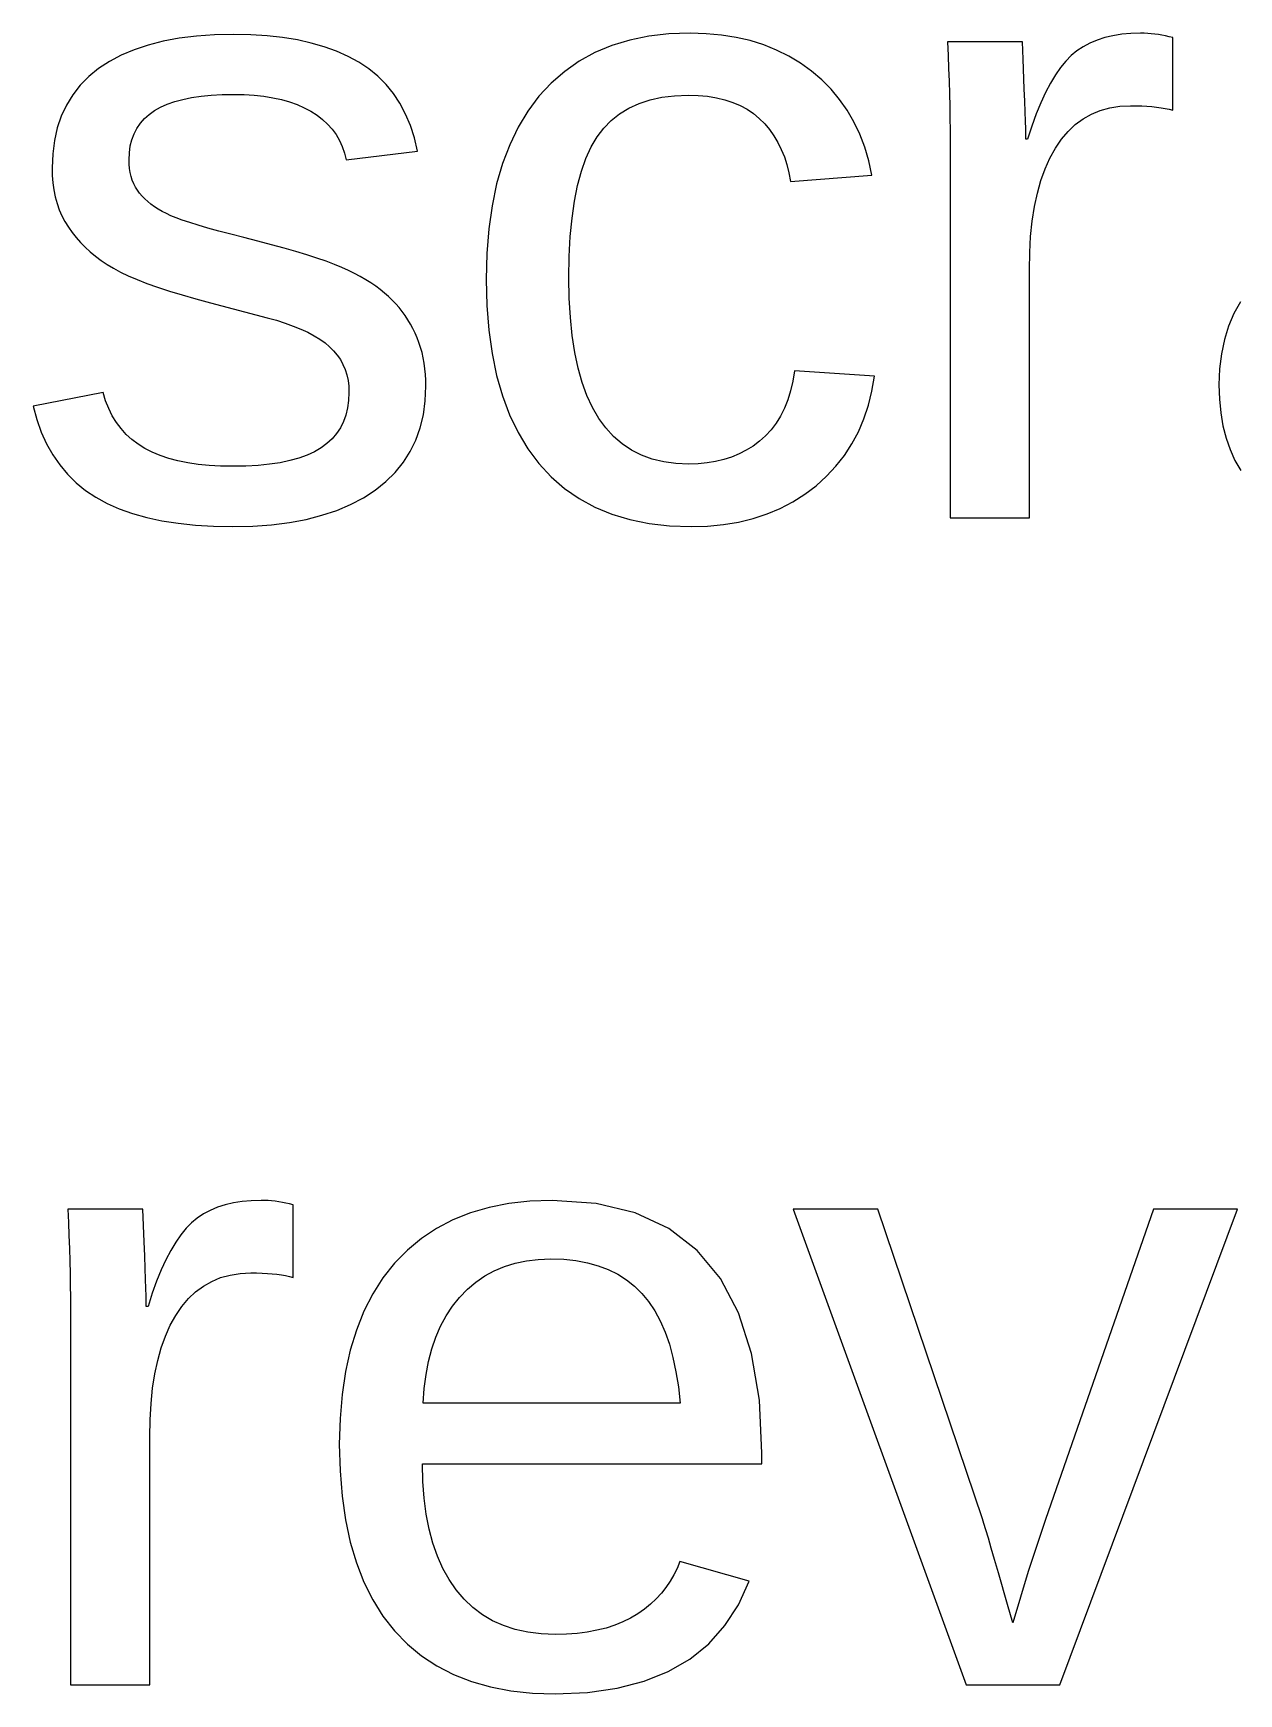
# Model space of a CAD drawing. Header units: metres. Extents: x 8.1 to 95, y -21.3 to 62.6.
# Drawn here: x 83.258 to 86.046, y 26.28 to 30.121 of the extents above; entities that cross this region are included whole.
import ezdxf

# ---------------------------------------------------------------- set-up
doc = ezdxf.new("R2010")
doc.units = ezdxf.units.M

msp = doc.modelspace()

# ---------------------------------------------------------------- linework, layer by layer
for p, q in [((83.6774, 30.1169), (83.6353, 30.114)), ((83.7218, 30.1179), (83.6774, 30.1169)), ((83.7614, 30.1171), (83.7218, 30.1179)), ((83.799, 30.1147), (83.7614, 30.1171)), ((84.7284, 30.1191), (84.6817, 30.1137)), ((84.7777, 30.1209), (84.7284, 30.1191)), ((84.8145, 30.1198), (84.7777, 30.1209)), ((84.8499, 30.1166), (84.8145, 30.1198)), ((84.8839, 30.1112), (84.8499, 30.1166)), ((85.7756, 30.1184), (85.7554, 30.1152)), ((85.7969, 30.1203), (85.7756, 30.1184)), ((85.8194, 30.1209), (85.7969, 30.1203)), ((85.8275, 30.1208), (85.8194, 30.1209)), ((85.8357, 30.1204), (85.8275, 30.1208)), ((85.8439, 30.1198), (85.8357, 30.1204)), ((85.8521, 30.1189), (85.8439, 30.1198)), ((85.8604, 30.1178), (85.8521, 30.1189)), ((85.8687, 30.1164), (85.8604, 30.1178)), ((85.877, 30.1148), (85.8687, 30.1164)), ((83.4915, 30.0828), (83.4616, 30.0702)), ((83.5238, 30.0936), (83.4915, 30.0828)), ((83.5586, 30.1023), (83.5238, 30.0936)), ((83.5957, 30.1091), (83.5586, 30.1023)), ((83.6353, 30.114), (83.5957, 30.1091)), ((83.8349, 30.1108), (83.799, 30.1147)), ((83.8689, 30.1052), (83.8349, 30.1108)), ((83.901, 30.0981), (83.8689, 30.1052)), ((83.9313, 30.0894), (83.901, 30.0981)), ((83.9598, 30.0791), (83.9313, 30.0894)), ((83.9864, 30.0672), (83.9598, 30.0791)), ((84.5961, 30.0921), (84.5572, 30.0759)), ((84.6376, 30.1047), (84.5961, 30.0921)), ((84.6817, 30.1137), (84.6376, 30.1047)), ((84.9165, 30.1037), (84.8839, 30.1112)), ((84.9476, 30.0939), (84.9165, 30.1037)), ((84.9773, 30.082), (84.9476, 30.0939)), ((85.0056, 30.068), (84.9773, 30.082)), ((85.5458, 30.1006), (85.3728, 30.1006)), ((85.3728, 30.1006), (85.3741, 30.0697)), ((85.5475, 30.0608), (85.5458, 30.1006)), ((85.6719, 30.0799), (85.6587, 30.0691)), ((85.6863, 30.0896), (85.6719, 30.0799)), ((85.7018, 30.0979), (85.6863, 30.0896)), ((85.7186, 30.1049), (85.7018, 30.0979)), ((85.7364, 30.1107), (85.7186, 30.1049)), ((85.7554, 30.1152), (85.7364, 30.1107)), ((85.8853, 30.1129), (85.877, 30.1148)), ((85.8937, 30.1108), (85.8853, 30.1129)), ((85.8937, 29.9429), (85.8937, 30.1108)), ((83.409, 30.039), (83.3865, 30.0206)), ((83.4341, 30.0556), (83.409, 30.039)), ((83.4616, 30.0702), (83.4341, 30.0556)), ((84.0112, 30.0538), (83.9864, 30.0672)), ((84.0341, 30.0386), (84.0112, 30.0538)), ((84.5209, 30.0561), (84.4873, 30.0326)), ((84.5572, 30.0759), (84.5209, 30.0561)), ((85.0325, 30.0518), (85.0056, 30.068)), ((85.058, 30.0334), (85.0325, 30.0518)), ((85.3741, 30.0697), (85.3753, 30.0394)), ((85.3753, 30.0394), (85.3762, 30.0097)), ((85.5503, 29.9924), (85.5475, 30.0608)), ((85.634, 30.0416), (85.6222, 30.0245)), ((85.6462, 30.0564), (85.634, 30.0416)), ((85.6587, 30.0691), (85.6462, 30.0564)), ((83.3865, 30.0206), (83.3666, 30.0005)), ((84.055, 30.0215), (84.0341, 30.0386)), ((84.074, 30.0025), (84.055, 30.0215)), ((84.091, 29.9816), (84.074, 30.0025)), ((84.4562, 30.0056), (84.4278, 29.975)), ((84.4873, 30.0326), (84.4562, 30.0056)), ((85.0817, 30.0132), (85.058, 30.0334)), ((85.1034, 29.9913), (85.0817, 30.0132)), ((85.3762, 30.0097), (85.3771, 29.9806)), ((85.6107, 30.0053), (85.5995, 29.9838)), ((85.6222, 30.0245), (85.6107, 30.0053)), ((83.3494, 29.9785), (83.3348, 29.9548)), ((83.3666, 30.0005), (83.3494, 29.9785)), ((83.5681, 29.9568), (83.5853, 29.9628)), ((83.5853, 29.9628), (83.604, 29.9679)), ((83.604, 29.9679), (83.6244, 29.9721)), ((83.6244, 29.9721), (83.6463, 29.9754)), ((83.6463, 29.9754), (83.6699, 29.9777)), ((83.6699, 29.9777), (83.695, 29.9791)), ((83.695, 29.9791), (83.7218, 29.9795)), ((83.7218, 29.9795), (83.7461, 29.979)), ((83.7461, 29.979), (83.7693, 29.9776)), ((83.7693, 29.9776), (83.7914, 29.9752)), ((83.7914, 29.9752), (83.8123, 29.9718)), ((83.8123, 29.9718), (83.8322, 29.9675)), ((83.8322, 29.9675), (83.8509, 29.9621)), ((84.1061, 29.9587), (84.091, 29.9816)), ((84.4278, 29.975), (84.4022, 29.9409)), ((84.6592, 29.9584), (84.6846, 29.9668)), ((84.6846, 29.9668), (84.712, 29.9727)), ((84.712, 29.9727), (84.7413, 29.9763)), ((84.7413, 29.9763), (84.7726, 29.9775)), ((84.7726, 29.9775), (84.7958, 29.9769)), ((84.7958, 29.9769), (84.8177, 29.9749)), ((84.8177, 29.9749), (84.8384, 29.9715)), ((84.8384, 29.9715), (84.8579, 29.9669)), ((84.8579, 29.9669), (84.8762, 29.9609)), ((85.123, 29.9678), (85.1034, 29.9913)), ((85.1406, 29.9426), (85.123, 29.9678)), ((85.3771, 29.9806), (85.3777, 29.9521)), ((85.5514, 29.9638), (85.5503, 29.9924)), ((85.5523, 29.9388), (85.5514, 29.9638)), ((85.5995, 29.9838), (85.5886, 29.9601)), ((83.3229, 29.9293), (83.3136, 29.9021)), ((83.3348, 29.9548), (83.3229, 29.9293)), ((83.5154, 29.9233), (83.5263, 29.9331)), ((83.5263, 29.9331), (83.5387, 29.9419)), ((83.5387, 29.9419), (83.5526, 29.9498)), ((83.5526, 29.9498), (83.5681, 29.9568)), ((83.8509, 29.9621), (83.8685, 29.9558)), ((83.8685, 29.9558), (83.885, 29.9486)), ((83.885, 29.9486), (83.9003, 29.9404)), ((83.9003, 29.9404), (83.9145, 29.9312)), ((83.9145, 29.9312), (83.9274, 29.9213)), ((84.1192, 29.934), (84.1061, 29.9587)), ((84.1304, 29.9073), (84.1192, 29.934)), ((84.4022, 29.9409), (84.3796, 29.9036)), ((84.595, 29.9191), (84.6144, 29.9346)), ((84.6144, 29.9346), (84.6358, 29.9477)), ((84.6358, 29.9477), (84.6592, 29.9584)), ((84.8762, 29.9609), (84.8933, 29.9536)), ((84.8933, 29.9536), (84.9092, 29.9449)), ((84.9092, 29.9449), (84.9239, 29.9349)), ((84.9239, 29.9349), (84.9374, 29.9236)), ((85.1561, 29.9158), (85.1406, 29.9426)), ((85.3777, 29.9521), (85.3783, 29.9243)), ((85.3783, 29.9243), (85.3786, 29.897)), ((85.553, 29.9175), (85.5523, 29.9388)), ((85.5781, 29.9342), (85.5679, 29.9061)), ((85.5886, 29.9601), (85.5781, 29.9342)), ((85.6861, 29.9228), (85.7054, 29.9337)), ((85.7054, 29.9337), (85.726, 29.9422)), ((85.726, 29.9422), (85.748, 29.9482)), ((85.748, 29.9482), (85.7714, 29.9519)), ((85.7714, 29.9519), (85.796, 29.9531)), ((85.796, 29.9531), (85.8093, 29.953)), ((85.8093, 29.953), (85.8219, 29.9526)), ((85.8219, 29.9526), (85.834, 29.952)), ((85.834, 29.952), (85.8454, 29.9511)), ((85.8454, 29.9511), (85.8563, 29.95)), ((85.8563, 29.95), (85.8665, 29.9486)), ((85.8665, 29.9486), (85.8762, 29.9469)), ((85.8762, 29.9469), (85.8852, 29.9451)), ((85.8852, 29.9451), (85.8937, 29.9429)), ((83.3136, 29.9021), (83.307, 29.873)), ((83.4863, 29.8745), (83.4914, 29.8882)), ((83.4914, 29.8882), (83.4979, 29.9008)), ((83.4979, 29.9008), (83.5059, 29.9125)), ((83.5059, 29.9125), (83.5154, 29.9233)), ((83.9274, 29.9213), (83.939, 29.9105)), ((83.939, 29.9105), (83.9494, 29.8988)), ((83.9494, 29.8988), (83.9585, 29.8864)), ((83.9585, 29.8864), (83.9663, 29.873)), ((84.1397, 29.8788), (84.1304, 29.9073)), ((84.3796, 29.9036), (84.36, 29.863)), ((84.5621, 29.8809), (84.5775, 29.9012)), ((84.5775, 29.9012), (84.595, 29.9191)), ((84.9374, 29.9236), (84.9498, 29.9112)), ((84.9498, 29.9112), (84.961, 29.8978)), ((84.961, 29.8978), (84.9712, 29.8835)), ((85.1696, 29.8874), (85.1561, 29.9158)), ((85.1811, 29.8574), (85.1696, 29.8874)), ((85.3786, 29.897), (85.3789, 29.8703)), ((85.5535, 29.8999), (85.553, 29.9175)), ((85.5538, 29.886), (85.5535, 29.8999)), ((85.5539, 29.8758), (85.5538, 29.886)), ((85.5679, 29.9061), (85.558, 29.8758)), ((85.6361, 29.8755), (85.6514, 29.8937)), ((85.6514, 29.8937), (85.6681, 29.9095)), ((85.6681, 29.9095), (85.6861, 29.9228)), ((83.307, 29.873), (83.303, 29.8422)), ((83.4804, 29.8445), (83.4826, 29.86)), ((83.4826, 29.86), (83.4863, 29.8745)), ((83.9663, 29.873), (83.9729, 29.8588)), ((83.9729, 29.8588), (83.9782, 29.8438)), ((83.9822, 29.828), (84.147, 29.8483)), ((84.147, 29.8483), (84.1397, 29.8788)), ((84.36, 29.863), (84.3434, 29.8192)), ((84.5363, 29.8314), (84.5484, 29.8578)), ((84.5484, 29.8578), (84.5621, 29.8809)), ((84.9712, 29.8835), (84.9803, 29.8683)), ((84.9803, 29.8683), (84.9883, 29.8521)), ((84.9883, 29.8521), (84.9953, 29.835)), ((85.1905, 29.8257), (85.1811, 29.8574)), ((85.3789, 29.8703), (85.379, 29.8443)), ((85.558, 29.8758), (85.5539, 29.8758)), ((85.6095, 29.8321), (85.6221, 29.8549)), ((85.6221, 29.8549), (85.6361, 29.8755)), ((83.303, 29.8422), (83.3017, 29.8097)), ((83.3017, 29.8097), (83.3022, 29.7919)), ((83.4797, 29.828), (83.4804, 29.8445)), ((83.48, 29.8178), (83.4797, 29.828)), ((83.4809, 29.808), (83.48, 29.8178)), ((83.9782, 29.8438), (83.9822, 29.828)), ((84.3434, 29.8192), (84.3299, 29.7721)), ((84.5259, 29.8018), (84.5363, 29.8314)), ((84.9953, 29.835), (85.0012, 29.817)), ((85.0012, 29.817), (85.0059, 29.798)), ((85.1978, 29.7924), (85.1905, 29.8257)), ((85.379, 29.8443), (85.379, 29)), ((85.5984, 29.8071), (85.6095, 29.8321)), ((83.3022, 29.7919), (83.3036, 29.7748)), ((83.3036, 29.7748), (83.3059, 29.7583)), ((83.4824, 29.7986), (83.4809, 29.808)), ((83.4845, 29.7896), (83.4824, 29.7986)), ((83.4872, 29.781), (83.4845, 29.7896)), ((83.4906, 29.7728), (83.4872, 29.781)), ((83.4945, 29.765), (83.4906, 29.7728)), ((84.3299, 29.7721), (84.3193, 29.7218)), ((84.5171, 29.7689), (84.5259, 29.8018)), ((85.0059, 29.798), (85.0096, 29.7782)), ((85.0096, 29.7782), (85.1978, 29.7924)), ((85.5806, 29.7509), (85.5887, 29.7801)), ((85.5887, 29.7801), (85.5984, 29.8071)), ((83.3059, 29.7583), (83.3091, 29.7424)), ((83.3091, 29.7424), (83.3133, 29.7271)), ((83.499, 29.7576), (83.4945, 29.765)), ((83.5041, 29.7507), (83.499, 29.7576)), ((83.5098, 29.744), (83.5041, 29.7507)), ((83.5161, 29.7376), (83.5098, 29.744)), ((83.523, 29.7313), (83.5161, 29.7376)), ((84.5042, 29.6933), (84.5098, 29.7327)), ((84.5098, 29.7327), (84.5171, 29.7689)), ((85.5739, 29.7197), (85.5806, 29.7509)), ((83.3133, 29.7271), (83.3184, 29.7125)), ((83.3184, 29.7125), (83.3245, 29.6985)), ((83.3245, 29.6985), (83.3314, 29.6851)), ((83.5304, 29.7254), (83.523, 29.7313)), ((83.5385, 29.7196), (83.5304, 29.7254)), ((83.5471, 29.7141), (83.5385, 29.7196)), ((83.5562, 29.7087), (83.5471, 29.7141)), ((83.566, 29.7037), (83.5562, 29.7087)), ((83.5763, 29.6988), (83.566, 29.7037)), ((83.5883, 29.6938), (83.5763, 29.6988)), ((83.6028, 29.6885), (83.5883, 29.6938)), ((84.3193, 29.7218), (84.3118, 29.6682)), ((84.5002, 29.6506), (84.5042, 29.6933)), ((85.5687, 29.6863), (85.5739, 29.7197)), ((83.3314, 29.6851), (83.3393, 29.6723)), ((83.3393, 29.6723), (83.3481, 29.6601)), ((83.3481, 29.6601), (83.3575, 29.6483)), ((83.62, 29.6828), (83.6028, 29.6885)), ((83.6397, 29.6766), (83.62, 29.6828)), ((83.6621, 29.67), (83.6397, 29.6766)), ((83.6871, 29.6631), (83.6621, 29.67)), ((83.7147, 29.6557), (83.6871, 29.6631)), ((83.7449, 29.648), (83.7147, 29.6557)), ((84.3118, 29.6682), (84.3073, 29.6114)), ((85.565, 29.6509), (85.5687, 29.6863)), ((83.3575, 29.6483), (83.3676, 29.6369)), ((83.3676, 29.6369), (83.3785, 29.6259)), ((83.3785, 29.6259), (83.3901, 29.6154)), ((83.7778, 29.6398), (83.7449, 29.648)), ((83.8091, 29.6317), (83.7778, 29.6398)), ((83.8384, 29.6238), (83.8091, 29.6317)), ((83.8657, 29.616), (83.8384, 29.6238)), ((84.4978, 29.6046), (84.5002, 29.6506)), ((85.5628, 29.6133), (85.565, 29.6509)), ((83.3901, 29.6154), (83.4024, 29.6052)), ((83.4024, 29.6052), (83.4154, 29.5955)), ((83.4154, 29.5955), (83.4292, 29.5862)), ((83.4292, 29.5862), (83.4436, 29.5772)), ((83.891, 29.6084), (83.8657, 29.616)), ((83.9143, 29.6008), (83.891, 29.6084)), ((83.9355, 29.5935), (83.9143, 29.6008)), ((83.9548, 29.5862), (83.9355, 29.5935)), ((83.972, 29.5791), (83.9548, 29.5862)), ((83.9873, 29.5722), (83.972, 29.5791)), ((84.3073, 29.6114), (84.3058, 29.5513)), ((84.497, 29.5554), (84.4978, 29.6046)), ((85.5621, 29.5737), (85.5628, 29.6133)), ((83.4436, 29.5772), (83.4595, 29.5685)), ((83.4595, 29.5685), (83.4777, 29.5598)), ((83.4777, 29.5598), (83.4981, 29.551)), ((83.4981, 29.551), (83.5208, 29.5421)), ((83.5208, 29.5421), (83.5457, 29.5333)), ((84.0012, 29.5652), (83.9873, 29.5722)), ((84.0145, 29.558), (84.0012, 29.5652)), ((84.027, 29.5507), (84.0145, 29.558)), ((84.0389, 29.5433), (84.027, 29.5507)), ((84.0502, 29.5356), (84.0389, 29.5433)), ((84.3058, 29.5513), (84.3073, 29.4908)), ((84.4978, 29.508), (84.497, 29.5554)), ((85.5621, 29), (85.5621, 29.5737)), ((83.5457, 29.5333), (83.5729, 29.5244)), ((83.5729, 29.5244), (83.6023, 29.5154)), ((83.6023, 29.5154), (83.634, 29.5064)), ((83.634, 29.5064), (83.6679, 29.4974)), ((84.0608, 29.5278), (84.0502, 29.5356)), ((84.0707, 29.5199), (84.0608, 29.5278)), ((84.0799, 29.5118), (84.0707, 29.5199)), ((84.0885, 29.5035), (84.0799, 29.5118)), ((84.0965, 29.495), (84.0885, 29.5035)), ((84.5004, 29.4633), (84.4978, 29.508)), ((83.6679, 29.4974), (83.7991, 29.4628)), ((83.7991, 29.4628), (83.8206, 29.4568)), ((84.1042, 29.4862), (84.0965, 29.495)), ((84.1114, 29.4771), (84.1042, 29.4862)), ((84.1182, 29.4677), (84.1114, 29.4771)), ((84.1246, 29.4581), (84.1182, 29.4677)), ((84.3073, 29.4908), (84.3118, 29.4336)), ((84.5047, 29.4216), (84.5004, 29.4633)), ((86.0352, 29.4726), (86.0227, 29.4434)), ((86.0505, 29.4998), (86.0352, 29.4726)), ((83.8206, 29.4568), (83.8407, 29.4504)), ((83.8407, 29.4504), (83.8595, 29.4436)), ((83.8595, 29.4436), (83.8769, 29.4365)), ((83.8769, 29.4365), (83.8929, 29.429)), ((83.8929, 29.429), (83.9076, 29.4212)), ((84.1305, 29.4481), (84.1246, 29.4581)), ((84.1361, 29.4379), (84.1305, 29.4481)), ((84.1412, 29.4274), (84.1361, 29.4379)), ((84.146, 29.4165), (84.1412, 29.4274)), ((84.3118, 29.4336), (84.3193, 29.3797)), ((86.0227, 29.4434), (86.013, 29.4123)), ((83.9076, 29.4212), (83.9209, 29.4131)), ((83.9209, 29.4131), (83.9329, 29.4045)), ((83.9329, 29.4045), (83.9436, 29.3957)), ((83.9436, 29.3957), (83.9529, 29.3863)), ((83.9529, 29.3863), (83.9612, 29.3764)), ((84.1502, 29.4054), (84.146, 29.4165)), ((84.154, 29.3939), (84.1502, 29.4054)), ((84.1573, 29.3821), (84.154, 29.3939)), ((84.5106, 29.3826), (84.5047, 29.4216)), ((86.013, 29.4123), (86.0061, 29.3792)), ((83.9612, 29.3764), (83.9684, 29.3658)), ((83.9684, 29.3658), (83.9745, 29.3547)), ((83.9745, 29.3547), (83.9795, 29.3429)), ((84.16, 29.37), (84.1573, 29.3821)), ((84.1623, 29.3575), (84.16, 29.37)), ((84.1641, 29.3447), (84.1623, 29.3575)), ((84.3193, 29.3797), (84.3298, 29.3291)), ((84.5183, 29.3464), (84.5106, 29.3826)), ((86.0061, 29.3792), (86.0019, 29.3442)), ((83.9795, 29.3429), (83.9833, 29.3306)), ((83.9833, 29.3306), (83.9861, 29.3176)), ((83.9861, 29.3176), (83.9878, 29.3041)), ((84.1653, 29.3315), (84.1641, 29.3447)), ((84.1661, 29.318), (84.1653, 29.3315)), ((84.1663, 29.3041), (84.1661, 29.318)), ((84.3298, 29.3291), (84.3433, 29.2818)), ((84.5277, 29.313), (84.5183, 29.3464)), ((84.5388, 29.2825), (84.5277, 29.313)), ((85.0148, 29.316), (85.0095, 29.2937)), ((85.0188, 29.3397), (85.0148, 29.316)), ((85.2039, 29.3275), (85.0188, 29.3397)), ((85.198, 29.2931), (85.2039, 29.3275)), ((86.0019, 29.3442), (86.0005, 29.3072)), ((83.4197, 29.2899), (83.258, 29.2583)), ((83.4255, 29.2708), (83.4197, 29.2899)), ((83.4326, 29.2529), (83.4255, 29.2708)), ((83.9875, 29.2714), (83.9851, 29.254)), ((83.9883, 29.2899), (83.9875, 29.2714)), ((83.9878, 29.3041), (83.9883, 29.2899)), ((84.1649, 29.2704), (84.1663, 29.3041)), ((84.3433, 29.2818), (84.3598, 29.2378)), ((84.5516, 29.2548), (84.5388, 29.2825)), ((85.003, 29.2728), (84.9953, 29.2533)), ((85.0095, 29.2937), (85.003, 29.2728)), ((85.1898, 29.2602), (85.198, 29.2931)), ((86.0005, 29.3072), (86.0015, 29.2741)), ((86.0015, 29.2741), (86.0046, 29.2426)), ((83.258, 29.2583), (83.2664, 29.2274)), ((83.4408, 29.2361), (83.4326, 29.2529)), ((83.4503, 29.2206), (83.4408, 29.2361)), ((83.9811, 29.2377), (83.9756, 29.2224)), ((83.9851, 29.254), (83.9811, 29.2377)), ((84.1533, 29.2083), (84.1605, 29.2385)), ((84.1605, 29.2385), (84.1649, 29.2704)), ((84.3598, 29.2378), (84.3793, 29.1971)), ((84.5661, 29.2299), (84.5516, 29.2548)), ((84.9863, 29.2352), (84.9761, 29.2186)), ((84.9953, 29.2533), (84.9863, 29.2352)), ((85.1794, 29.2289), (85.1898, 29.2602)), ((86.0046, 29.2426), (86.0098, 29.2127)), ((83.2664, 29.2274), (83.2767, 29.1983)), ((83.2767, 29.1983), (83.289, 29.1712)), ((83.4611, 29.2062), (83.4503, 29.2206)), ((83.473, 29.1929), (83.4611, 29.2062)), ((83.9596, 29.1949), (83.9492, 29.1828)), ((83.9684, 29.2081), (83.9596, 29.1949)), ((83.9756, 29.2224), (83.9684, 29.2081)), ((84.1431, 29.1799), (84.1533, 29.2083)), ((84.3793, 29.1971), (84.4018, 29.1597)), ((84.5824, 29.2077), (84.5661, 29.2299)), ((84.6003, 29.1881), (84.5824, 29.2077)), ((84.9646, 29.2033), (84.9519, 29.1894)), ((84.9761, 29.2186), (84.9646, 29.2033)), ((85.1516, 29.171), (85.1667, 29.1991)), ((85.1667, 29.1991), (85.1794, 29.2289)), ((86.0098, 29.2127), (86.017, 29.1844)), ((83.289, 29.1712), (83.3032, 29.1458)), ((83.4862, 29.1808), (83.473, 29.1929)), ((83.5007, 29.1699), (83.4862, 29.1808)), ((83.5163, 29.1602), (83.5007, 29.1699)), ((83.5333, 29.1516), (83.5163, 29.1602)), ((83.9237, 29.1617), (83.9084, 29.1528)), ((83.9373, 29.1717), (83.9237, 29.1617)), ((83.9492, 29.1828), (83.9373, 29.1717)), ((84.1301, 29.1532), (84.1431, 29.1799)), ((84.4018, 29.1597), (84.4273, 29.1256)), ((84.6201, 29.1711), (84.6003, 29.1881)), ((84.6415, 29.1567), (84.6201, 29.1711)), ((84.6647, 29.145), (84.6415, 29.1567)), ((84.9072, 29.1561), (84.8906, 29.1476)), ((84.9229, 29.1659), (84.9072, 29.1561)), ((84.9379, 29.177), (84.9229, 29.1659)), ((84.9519, 29.1894), (84.9379, 29.177)), ((85.1343, 29.1444), (85.1516, 29.171)), ((86.017, 29.1844), (86.0263, 29.1577)), ((86.0263, 29.1577), (86.0376, 29.1327)), ((83.3032, 29.1458), (83.3193, 29.1224)), ((83.3193, 29.1224), (83.3373, 29.1008)), ((83.5517, 29.1439), (83.5333, 29.1516)), ((83.5715, 29.1373), (83.5517, 29.1439)), ((83.5927, 29.1317), (83.5715, 29.1373)), ((83.6153, 29.1271), (83.5927, 29.1317)), ((83.6393, 29.1236), (83.6153, 29.1271)), ((83.6647, 29.121), (83.6393, 29.1236)), ((83.6915, 29.1195), (83.6647, 29.121)), ((83.7198, 29.119), (83.6915, 29.1195)), ((83.7498, 29.1195), (83.7198, 29.119)), ((83.778, 29.1211), (83.7498, 29.1195)), ((83.8044, 29.1237), (83.778, 29.1211)), ((83.8289, 29.1274), (83.8044, 29.1237)), ((83.8515, 29.1322), (83.8289, 29.1274)), ((83.8724, 29.138), (83.8515, 29.1322)), ((83.8913, 29.1449), (83.8724, 29.138)), ((83.9084, 29.1528), (83.8913, 29.1449)), ((84.0952, 29.1051), (84.1141, 29.1283)), ((84.1141, 29.1283), (84.1301, 29.1532)), ((84.4273, 29.1256), (84.4557, 29.095)), ((84.6896, 29.1358), (84.6647, 29.145)), ((84.7162, 29.1293), (84.6896, 29.1358)), ((84.7446, 29.1254), (84.7162, 29.1293)), ((84.7747, 29.1241), (84.7446, 29.1254)), ((84.796, 29.1247), (84.7747, 29.1241)), ((84.8165, 29.1267), (84.796, 29.1247)), ((84.8362, 29.13), (84.8165, 29.1267)), ((84.8551, 29.1345), (84.8362, 29.13)), ((84.8733, 29.1404), (84.8551, 29.1345)), ((84.8906, 29.1476), (84.8733, 29.1404)), ((85.0928, 29.0961), (85.1147, 29.1195)), ((85.1147, 29.1195), (85.1343, 29.1444)), ((86.0376, 29.1327), (86.051, 29.1092)), ((83.3373, 29.1008), (83.3573, 29.0811)), ((83.3573, 29.0811), (83.3791, 29.0633)), ((84.0488, 29.0641), (84.0735, 29.0837)), ((84.0735, 29.0837), (84.0952, 29.1051)), ((84.4557, 29.095), (84.4867, 29.0679)), ((85.0686, 29.0742), (85.0928, 29.0961)), ((83.3791, 29.0633), (83.4029, 29.0473)), ((83.4029, 29.0473), (83.4288, 29.0331)), ((83.992, 29.0307), (84.0216, 29.0464)), ((84.0216, 29.0464), (84.0488, 29.0641)), ((84.4867, 29.0679), (84.5205, 29.0445)), ((84.5205, 29.0445), (84.5569, 29.0247)), ((85.015, 29.0369), (85.0426, 29.0544)), ((85.0426, 29.0544), (85.0686, 29.0742)), ((83.4288, 29.0331), (83.4571, 29.0206)), ((83.4571, 29.0206), (83.4876, 29.0097)), ((83.4876, 29.0097), (83.5205, 29.0005)), ((83.8893, 28.9963), (83.9258, 29.0057)), ((83.9258, 29.0057), (83.9601, 29.0172)), ((83.9601, 29.0172), (83.992, 29.0307)), ((84.5569, 29.0247), (84.5961, 29.0085)), ((84.5961, 29.0085), (84.638, 28.9959)), ((84.9232, 28.9984), (84.9553, 29.0089)), ((84.9553, 29.0089), (84.9859, 29.0217)), ((84.9859, 29.0217), (85.015, 29.0369)), ((83.5205, 29.0005), (83.5557, 28.993)), ((83.5557, 28.993), (83.5932, 28.9872)), ((83.5932, 28.9872), (83.6331, 28.983)), ((83.6331, 28.983), (83.6753, 28.9805)), ((83.6753, 28.9805), (83.7198, 28.9797)), ((83.7198, 28.9797), (83.7656, 28.9807)), ((83.7656, 28.9807), (83.8092, 28.9838)), ((83.8092, 28.9838), (83.8504, 28.989)), ((83.8504, 28.989), (83.8893, 28.9963)), ((84.638, 28.9959), (84.6825, 28.9869)), ((84.6825, 28.9869), (84.7298, 28.9815)), ((84.7298, 28.9815), (84.7798, 28.9797)), ((84.7798, 28.9797), (84.8179, 28.9808)), ((84.8179, 28.9808), (84.8545, 28.9843)), ((84.8545, 28.9843), (84.8896, 28.9902)), ((84.8896, 28.9902), (84.9232, 28.9984)), ((85.379, 29), (85.5621, 29)), ((83.5113, 27.4006), (83.3383, 27.4006)), ((83.3383, 27.4006), (83.3396, 27.3697)), ((83.5145, 27.3248), (83.5113, 27.4006)), ((83.6518, 27.3895), (83.6374, 27.3799)), ((83.6673, 27.3979), (83.6518, 27.3895)), ((83.684, 27.4049), (83.6673, 27.3979)), ((83.7019, 27.4107), (83.684, 27.4049)), ((83.7209, 27.4151), (83.7019, 27.4107)), ((83.7411, 27.4184), (83.7209, 27.4151)), ((83.7624, 27.4203), (83.7411, 27.4184)), ((83.7849, 27.4209), (83.7624, 27.4203)), ((83.793, 27.4208), (83.7849, 27.4209)), ((83.8012, 27.4204), (83.793, 27.4208)), ((83.8094, 27.4198), (83.8012, 27.4204)), ((83.8176, 27.4189), (83.8094, 27.4198)), ((83.8259, 27.4178), (83.8176, 27.4189)), ((83.8342, 27.4164), (83.8259, 27.4178)), ((83.8425, 27.4148), (83.8342, 27.4164)), ((83.8508, 27.4129), (83.8425, 27.4148)), ((83.8591, 27.4108), (83.8508, 27.4129)), ((83.8591, 27.2429), (83.8591, 27.4108)), ((84.2692, 27.3922), (84.2287, 27.376)), ((84.3125, 27.4048), (84.2692, 27.3922)), ((84.3584, 27.4137), (84.3125, 27.4048)), ((84.407, 27.4191), (84.3584, 27.4137)), ((84.4583, 27.4209), (84.407, 27.4191)), ((84.5601, 27.4137), (84.4583, 27.4209)), ((84.65, 27.392), (84.5601, 27.4137)), ((84.7279, 27.3559), (84.65, 27.392)), ((85.2114, 27.4006), (85.0161, 27.4006)), ((85.0161, 27.4006), (85.4159, 26.3)), ((85.4535, 26.6845), (85.2114, 27.4006)), ((85.8492, 27.4006), (85.599, 26.6824)), ((85.6325, 26.3), (86.0435, 27.4006)), ((86.0435, 27.4006), (85.8492, 27.4006)), ((83.3396, 27.3697), (83.3407, 27.3394)), ((83.6116, 27.3564), (83.5995, 27.3416)), ((83.6241, 27.369), (83.6116, 27.3564)), ((83.6374, 27.3799), (83.6241, 27.369)), ((84.1909, 27.3563), (84.1558, 27.3329)), ((84.2287, 27.376), (84.1909, 27.3563)), ((84.7938, 27.3054), (84.7279, 27.3559)), ((83.3407, 27.3394), (83.3417, 27.3097)), ((83.5158, 27.2924), (83.5145, 27.3248)), ((83.5876, 27.3245), (83.5761, 27.3053)), ((83.5995, 27.3416), (83.5876, 27.3245)), ((84.1558, 27.3329), (84.1234, 27.306)), ((83.3417, 27.3097), (83.3425, 27.2806)), ((83.3425, 27.2806), (83.3432, 27.2521)), ((83.5169, 27.2637), (83.5158, 27.2924)), ((83.5649, 27.2838), (83.5541, 27.2601)), ((83.5761, 27.3053), (83.5649, 27.2838)), ((84.0936, 27.2755), (84.0668, 27.2416)), ((84.1234, 27.306), (84.0936, 27.2755)), ((84.3478, 27.2681), (84.3726, 27.2757)), ((84.3726, 27.2757), (84.3988, 27.2812)), ((84.3988, 27.2812), (84.4263, 27.2845)), ((84.4263, 27.2845), (84.4553, 27.2856)), ((84.4553, 27.2856), (84.485, 27.2846)), ((84.485, 27.2846), (84.5131, 27.2817)), ((84.5131, 27.2817), (84.5397, 27.2768)), ((84.5397, 27.2768), (84.5647, 27.2699)), ((84.8477, 27.2404), (84.7938, 27.3054)), ((83.3432, 27.2521), (83.3438, 27.2243)), ((83.5178, 27.2388), (83.5169, 27.2637)), ((83.5185, 27.2175), (83.5178, 27.2388)), ((83.5541, 27.2601), (83.5435, 27.2342)), ((83.6709, 27.2337), (83.6915, 27.2422)), ((83.6915, 27.2422), (83.7135, 27.2482)), ((83.7135, 27.2482), (83.7368, 27.2519)), ((83.7368, 27.2519), (83.7615, 27.2531)), ((83.7615, 27.2531), (83.7747, 27.253)), ((83.7747, 27.253), (83.7874, 27.2526)), ((83.7874, 27.2526), (83.7995, 27.252)), ((83.7995, 27.252), (83.8109, 27.2511)), ((83.8109, 27.2511), (83.8218, 27.2499)), ((83.8218, 27.2499), (83.832, 27.2486)), ((83.832, 27.2486), (83.8416, 27.2469)), ((83.8416, 27.2469), (83.8507, 27.245)), ((83.8507, 27.245), (83.8591, 27.2429)), ((84.0668, 27.2416), (84.0432, 27.2045)), ((84.2815, 27.2318), (84.3022, 27.2461)), ((84.3022, 27.2461), (84.3243, 27.2582)), ((84.3243, 27.2582), (84.3478, 27.2681)), ((84.5647, 27.2699), (84.5881, 27.261)), ((84.5881, 27.261), (84.6099, 27.2501)), ((84.6099, 27.2501), (84.6301, 27.2373)), ((84.6301, 27.2373), (84.6487, 27.2225)), ((84.8896, 27.161), (84.8477, 27.2404)), ((83.3438, 27.2243), (83.3441, 27.197)), ((83.3441, 27.197), (83.3443, 27.1703)), ((83.519, 27.1999), (83.5185, 27.2175)), ((83.5193, 27.186), (83.519, 27.1999)), ((83.5333, 27.2061), (83.5235, 27.1758)), ((83.5435, 27.2342), (83.5333, 27.2061)), ((83.6169, 27.1937), (83.6335, 27.2095)), ((83.6335, 27.2095), (83.6515, 27.2228)), ((83.6515, 27.2228), (83.6709, 27.2337)), ((84.0432, 27.2045), (84.0227, 27.1644)), ((84.2278, 27.176), (84.2442, 27.1966)), ((84.2442, 27.1966), (84.2622, 27.2153)), ((84.2622, 27.2153), (84.2815, 27.2318)), ((84.6487, 27.2225), (84.6658, 27.2058)), ((84.6658, 27.2058), (84.6814, 27.1869)), ((83.3443, 27.1703), (83.3444, 27.1442)), ((83.5194, 27.1758), (83.5193, 27.186)), ((83.5235, 27.1758), (83.5194, 27.1758)), ((83.5875, 27.1549), (83.6015, 27.1755)), ((83.6015, 27.1755), (83.6169, 27.1937)), ((84.0227, 27.1644), (84.0054, 27.121)), ((84.2132, 27.1538), (84.2278, 27.176)), ((84.6814, 27.1869), (84.6955, 27.1656)), ((84.6955, 27.1656), (84.7082, 27.1421)), ((84.9196, 27.0671), (84.8896, 27.161)), ((83.3444, 27.1442), (83.3444, 26.3)), ((83.5638, 27.1071), (83.575, 27.1321)), ((83.575, 27.1321), (83.5875, 27.1549)), ((84.0054, 27.121), (83.9912, 27.0746)), ((84.1892, 27.1044), (84.2003, 27.1299)), ((84.2003, 27.1299), (84.2132, 27.1538)), ((84.7082, 27.1421), (84.7195, 27.1162)), ((83.5542, 27.08), (83.5638, 27.1071)), ((84.1799, 27.0772), (84.1892, 27.1044)), ((84.7195, 27.1162), (84.7293, 27.088)), ((84.7293, 27.088), (84.7377, 27.0575)), ((83.5394, 27.0197), (83.5461, 27.0509)), ((83.5461, 27.0509), (83.5542, 27.08)), ((83.9912, 27.0746), (83.9802, 27.025)), ((84.1665, 27.0179), (84.1723, 27.0483)), ((84.1723, 27.0483), (84.1799, 27.0772)), ((84.7377, 27.0575), (84.7447, 27.0247)), ((84.9375, 26.9588), (84.9196, 27.0671)), ((83.5342, 26.9863), (83.5394, 27.0197)), ((83.9802, 27.025), (83.9723, 26.9723)), ((84.1625, 26.9858), (84.1665, 27.0179)), ((84.7447, 27.0247), (84.7502, 26.9895)), ((83.5305, 26.9509), (83.5342, 26.9863)), ((83.9723, 26.9723), (83.9676, 26.9164)), ((84.1603, 26.952), (84.1625, 26.9858)), ((84.7502, 26.9895), (84.7543, 26.952)), ((83.5283, 26.9133), (83.5305, 26.9509)), ((84.7543, 26.952), (84.1603, 26.952)), ((84.9435, 26.836), (84.9375, 26.9588)), ((83.5275, 26.8737), (83.5283, 26.9133)), ((83.9676, 26.9164), (83.966, 26.8574)), ((83.5275, 26.3), (83.5275, 26.8737)), ((83.966, 26.8574), (83.9676, 26.7954)), ((84.9435, 26.8116), (84.9435, 26.836)), ((83.9676, 26.7954), (83.9723, 26.7369)), ((84.1592, 26.7707), (84.1582, 26.8116)), ((84.1582, 26.8116), (84.9435, 26.8116)), ((83.9723, 26.7369), (83.9802, 26.6819)), ((84.1621, 26.7318), (84.1592, 26.7707)), ((84.1669, 26.6951), (84.1621, 26.7318)), ((83.9802, 26.6819), (83.9912, 26.6304)), ((84.1737, 26.6605), (84.1669, 26.6951)), ((84.1824, 26.6281), (84.1737, 26.6605)), ((85.457, 26.6735), (85.4535, 26.6845)), ((85.4615, 26.6585), (85.457, 26.6735)), ((85.599, 26.6824), (85.5593, 26.5624)), ((83.9912, 26.6304), (84.0054, 26.5823)), ((84.193, 26.5978), (84.1824, 26.6281)), ((85.4672, 26.6396), (85.4615, 26.6585)), ((85.4739, 26.6168), (85.4672, 26.6396)), ((84.0054, 26.5823), (84.0227, 26.5378)), ((84.2056, 26.5696), (84.193, 26.5978)), ((84.7533, 26.5858), (84.7471, 26.5698)), ((84.914, 26.54), (84.7533, 26.5858)), ((85.4817, 26.59), (85.4739, 26.6168)), ((85.4906, 26.5592), (85.4817, 26.59)), ((84.2201, 26.5436), (84.2056, 26.5696)), ((84.2365, 26.5197), (84.2201, 26.5436)), ((84.7397, 26.5545), (84.7312, 26.5398)), ((84.7471, 26.5698), (84.7397, 26.5545)), ((85.5116, 26.486), (85.4906, 26.5592)), ((85.5593, 26.5624), (85.5237, 26.4434)), ((84.0227, 26.5378), (84.0432, 26.4967)), ((84.2549, 26.4981), (84.2365, 26.5197)), ((84.7108, 26.5123), (84.6988, 26.4995)), ((84.7215, 26.5257), (84.7108, 26.5123)), ((84.7312, 26.5398), (84.7215, 26.5257)), ((84.889, 26.4854), (84.914, 26.54)), ((84.0432, 26.4967), (84.0668, 26.4592)), ((84.2749, 26.4791), (84.2549, 26.4981)), ((84.2968, 26.4626), (84.2749, 26.4791)), ((84.6715, 26.4757), (84.6561, 26.4648)), ((84.6857, 26.4873), (84.6715, 26.4757)), ((84.6988, 26.4995), (84.6857, 26.4873)), ((84.8577, 26.4372), (84.889, 26.4854)), ((85.5237, 26.4434), (85.5116, 26.486)), ((84.0668, 26.4592), (84.0936, 26.4251)), ((84.3204, 26.4487), (84.2968, 26.4626)), ((84.3459, 26.4372), (84.3204, 26.4487)), ((84.3731, 26.4284), (84.3459, 26.4372)), ((84.4021, 26.422), (84.3731, 26.4284)), ((84.5831, 26.4317), (84.5619, 26.4264)), ((84.6031, 26.4382), (84.5831, 26.4317)), ((84.6219, 26.4459), (84.6031, 26.4382)), ((84.6396, 26.4547), (84.6219, 26.4459)), ((84.6561, 26.4648), (84.6396, 26.4547)), ((84.8203, 26.3954), (84.8577, 26.4372)), ((84.0936, 26.4251), (84.1235, 26.3946)), ((84.1235, 26.3946), (84.1561, 26.3676)), ((84.4329, 26.4182), (84.4021, 26.422)), ((84.4654, 26.4169), (84.4329, 26.4182)), ((84.4913, 26.4175), (84.4654, 26.4169)), ((84.516, 26.4193), (84.4913, 26.4175)), ((84.5395, 26.4223), (84.516, 26.4193)), ((84.5619, 26.4264), (84.5395, 26.4223)), ((84.7767, 26.36), (84.8203, 26.3954)), ((84.1561, 26.3676), (84.1917, 26.3443)), ((84.7268, 26.3311), (84.7767, 26.36)), ((84.1917, 26.3443), (84.2301, 26.3245)), ((84.2301, 26.3245), (84.2714, 26.3084)), ((84.6708, 26.3086), (84.7268, 26.3311)), ((83.3444, 26.3), (83.5275, 26.3)), ((84.2714, 26.3084), (84.3156, 26.2958)), ((84.3156, 26.2958), (84.3627, 26.2868)), ((84.3627, 26.2868), (84.4126, 26.2814)), ((84.4126, 26.2814), (84.4654, 26.2796)), ((84.4654, 26.2796), (84.5401, 26.2829)), ((84.5401, 26.2829), (84.6085, 26.2925)), ((84.6085, 26.2925), (84.6708, 26.3086)), ((85.4159, 26.3), (85.6325, 26.3))]:
    msp.add_line(p, q)

doc.saveas('drawing.dxf')
